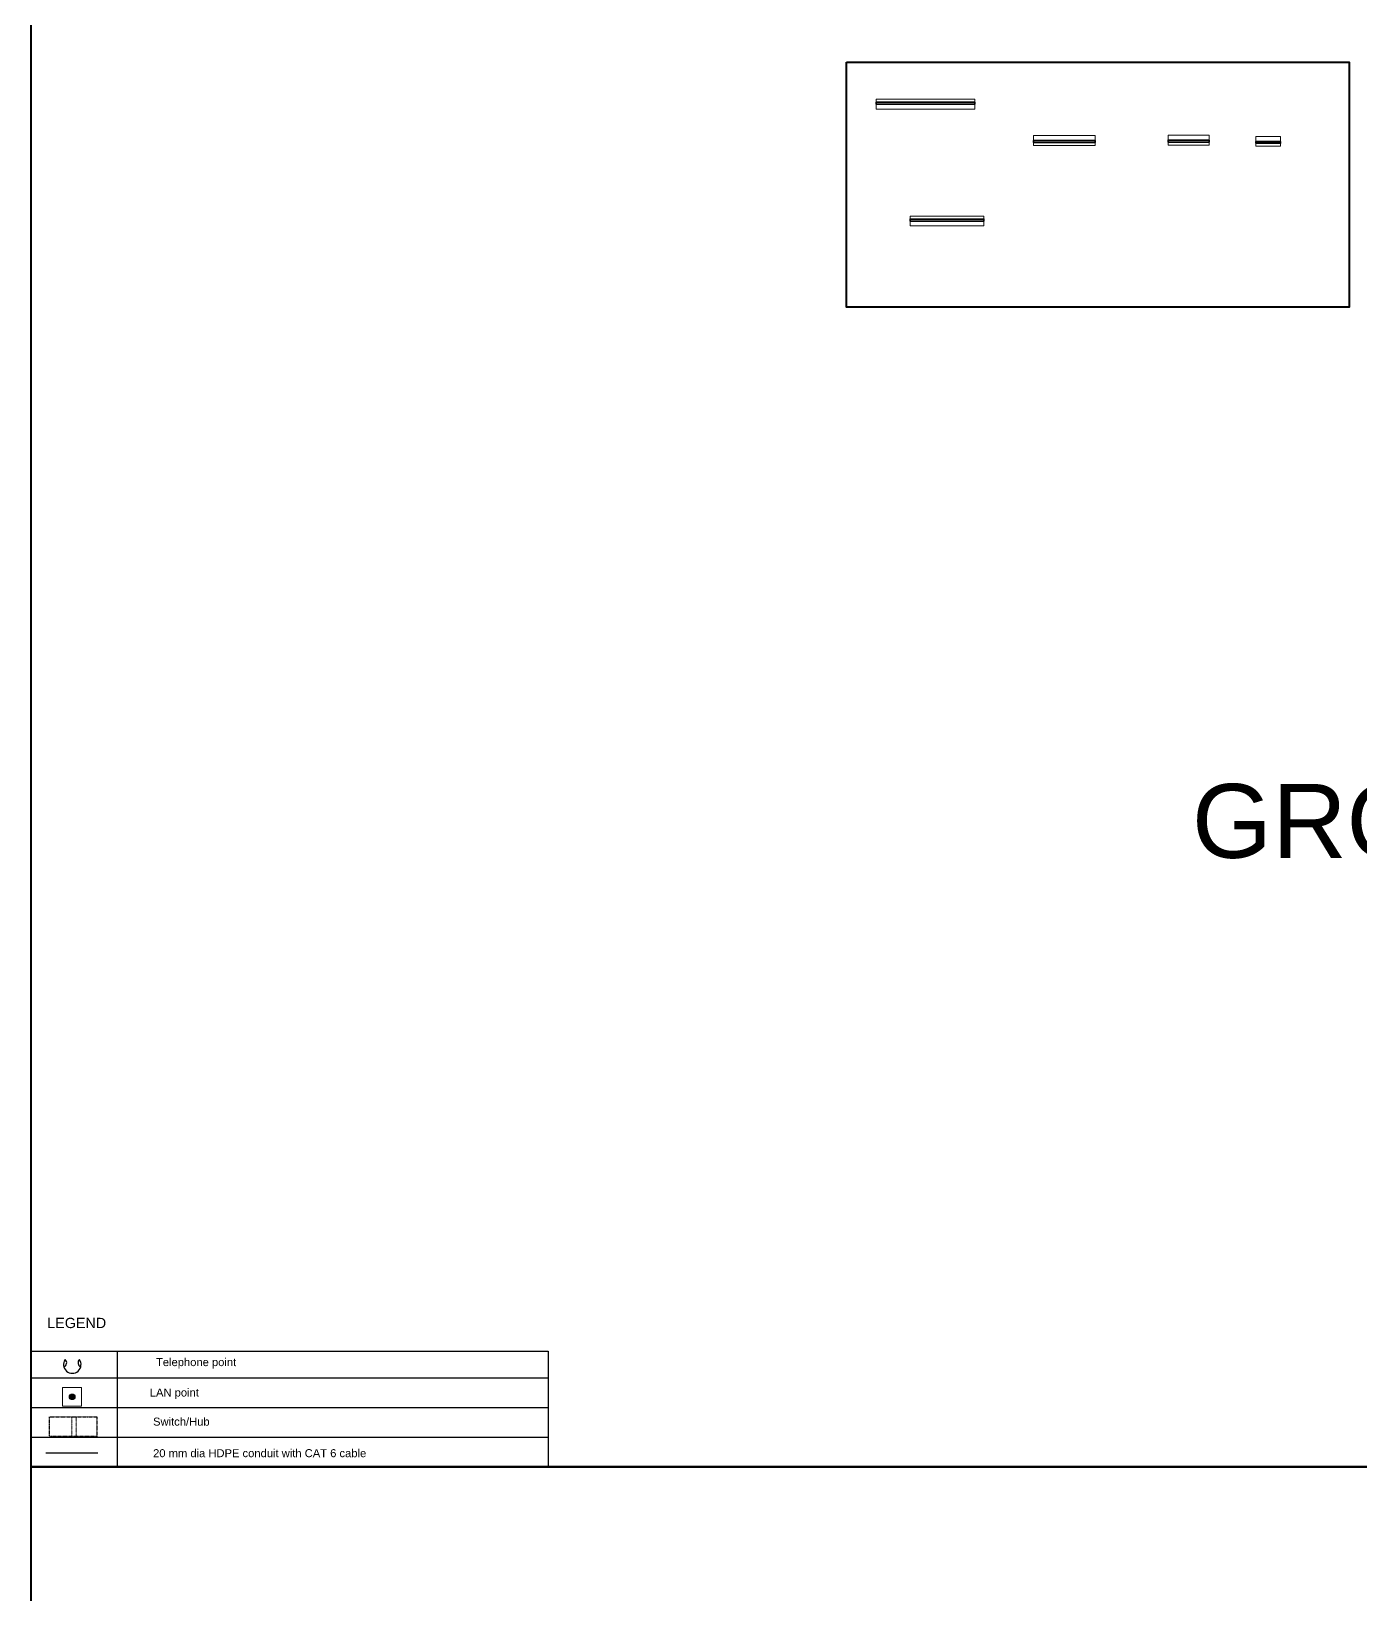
# Model space of a CAD drawing. Header units: millimetres. Extents: x 2399484 to 3337895, y 3598750 to 3969149.
# Drawn here: x 2419715 to 2452107, y 3705062 to 3743157 of the extents above; entities that cross this region are included whole.
import ezdxf

# ---------------------------------------------------------------- set-up
doc = ezdxf.new("R2010")
doc.units = ezdxf.units.MM
doc.header["$MEASUREMENT"] = 0
doc.linetypes.add('CENTER', pattern=[2, 1.25, -0.25, 0.25, -0.25])
for name, color, linetype, lineweight in [('elect text', 2, 'Continuous', 50), ('LAN', 60, 'Continuous', 25), ('Sill Level', 140, 'Continuous', 20), ('Telephone points', 53, 'Continuous', 15), ('TXT', 7, 'Continuous', 25), ('wall 0.4', 7, 'Continuous', 40), ('Windows Plan', 152, 'Continuous', 35)]:
    doc.layers.add(name, color=color, linetype=linetype, lineweight=lineweight)
for name, color, linetype in [('LAN conduit wire', 130, 'CENTER'), ('LAN Switch', 110, 'CENTER'), ('Tele conduit wire', 53, 'CENTER')]:
    doc.layers.add(name, color=color, linetype=linetype)
doc.styles.add('ARIAL', font='arial.ttf')
doc.styles.get("Standard").update_dxf_attribs({"font": 'arial.ttf'})

# ---------------------------------------------------------------- blocks, each defined once
blk = doc.blocks.new('w2')
at = {"layer": 'Sill Level'}
blk.add_lwpolyline([(2444138, 3818930), (2445638, 3818930), (2445638, 3818690), (2444138, 3818690)], close=True, dxfattribs=at)
at = {"layer": 'Windows Plan'}
blk.add_lwpolyline([(2445638, 3818810), (2444138, 3818810), (2444138, 3818762), (2445638, 3818762)], close=True, dxfattribs=at)
blk = doc.blocks.new('v1')
at = {"layer": 'Sill Level'}
blk.add_lwpolyline([(2446591, 3818940), (2447591, 3818940), (2447591, 3818700), (2446591, 3818700)], close=True, dxfattribs=at)
at = {"layer": 'Windows Plan'}
blk.add_lwpolyline([(2447591, 3818820), (2446591, 3818820), (2446591, 3818772), (2447591, 3818772)], close=True, dxfattribs=at)
blk = doc.blocks.new('v2')
at = {"layer": 'Sill Level'}
blk.add_lwpolyline([(2448277, 3818910), (2448877, 3818910), (2448877, 3818670), (2448277, 3818670)], close=True, dxfattribs=at)
at = {"layer": 'Windows Plan'}
blk.add_lwpolyline([(2448877, 3818790), (2448277, 3818790), (2448277, 3818743), (2448877, 3818743)], close=True, dxfattribs=at)
blk = doc.blocks.new('v18')
at = {"layer": 'Sill Level'}
blk.add_lwpolyline([(2462914, 3850453), (2464714, 3850453), (2464714, 3850693), (2462914, 3850693)], close=True, dxfattribs=at)
at = {"layer": 'Windows Plan'}
blk.add_lwpolyline([(2464714, 3850573), (2462914, 3850573), (2462914, 3850620), (2464714, 3850620)], close=True, dxfattribs=at)
blk = doc.blocks.new('w1')
at = {"layer": 'Sill Level'}
blk.add_lwpolyline([(2460641, 3827503), (2460641, 3825103), (2460401, 3825103), (2460401, 3827503)], close=True, dxfattribs=at)
at = {"layer": 'Windows Plan'}
blk.add_lwpolyline([(2460521, 3825103), (2460521, 3827503), (2460473, 3827503), (2460473, 3825103)], close=True, dxfattribs=at)
blk = doc.blocks.new('SWITCH')
at = {"layer": 'LAN Switch', "lineweight": 5}
for p, q in [((-288569, 3980926), (-288569, 3981405)), ((-288460, 3980925), (-288460, 3981404))]:
    blk.add_line(p, q, dxfattribs=at)
at = {"layer": 'LAN Switch', "lineweight": 30}
blk.add_lwpolyline([(-289109, 3980926), (-289109, 3981405), (-287961, 3981405), (-287961, 3980926)], close=True, dxfattribs=at)

msp = doc.modelspace()

# ---------------------------------------------------------------- hatches: boundary and pattern name
at = {"layer": 'LAN', "ltscale": 3}
msp.add_hatch(color=256, dxfattribs=at).paths.add_polyline_path([(2420643.1, 3709884.4, 1), (2420778.9, 3709884.4, 1)])

# ---------------------------------------------------------------- linework, layer by layer
at = {"layer": 'LAN', "ltscale": 5}
msp.add_line((2420066.6, 3708518.6), (2421339.2, 3708518.6), dxfattribs=at)
at = {"layer": 'LAN', "lineweight": 20, "ltscale": 3}
msp.add_lwpolyline([(2420479.4, 3710109.1), (2420942.7, 3710109.1), (2420942.7, 3709659.8), (2420479.4, 3709659.8)], close=True, dxfattribs=at)
at = {"layer": 'LAN', "ltscale": 3}
msp.add_circle((2420711, 3709884.4), 67.9, dxfattribs=at)
at = {"layer": 'Tele conduit wire', "color": 0, "linetype": 'ByBlock', "ltscale": 3}
for p, q in [((2419715.1, 3713231.9), (2419715.1, 3708180)), ((2419715.1, 3711309), (2419715.1, 3708422.3)), ((2419715.1, 3711000.9), (2432308.9, 3711000.9)), ((2421810.4, 3711000.9), (2421810.4, 3708422.3)), ((2421810.4, 3711000.9), (2421810.4, 3708180)), ((2432308.9, 3711000.9), (2432308.9, 3708422.3)), ((2432308.9, 3711000.9), (2432308.9, 3708180)), ((2419715.1, 3710345.1), (2432308.9, 3710345.1)), ((2419715.1, 3709623.4), (2432308.9, 3709623.4)), ((2419715.1, 3708901.7), (2432308.9, 3708901.7)), ((2419715.1, 3708180), (2432308.9, 3708180))]:
    msp.add_line(p, q, dxfattribs=at)
at = {"layer": 'Telephone points', "lineweight": 30}
for centre, radius, start, end in [((2420715, 3710670.7), 212.9, 145.30921, 35.85866), ((2420970.8, 3710714.3), 116.2, 135.79221, 242.23216), ((2420473.8, 3710711.1), 104.4, 289.08364, 50.65037)]:
    msp.add_arc(centre, radius, start, end, dxfattribs=at)
at = {"layer": 'wall 0.4', "ltscale": 5}
for points in [[(2419715.1, 3786495), (2617775.6, 3786495), (2617775.6, 3708180), (2419715.1, 3708180)], [(2439578.7, 3742405.1), (2451827.7, 3742405.1), (2451827.7, 3736432.5), (2439578.7, 3736432.5)], [(2419715.1, 3708180), (2617775.6, 3708180), (2617775.6, 3629865.1), (2419715.1, 3629865.1)]]:
    msp.add_lwpolyline(points, close=True, dxfattribs=at)

# ---------------------------------------------------------------- block references
at = {"layer": 'LAN conduit wire'}
msp.add_blockref('SWITCH', (2709270.6, -272007.4), dxfattribs=at)
at = {"layer": 'wall 0.4', "rotation": 270}
msp.add_blockref('w1', (-1384801.6, 6201901.8), dxfattribs=at)
at = {"layer": 'wall 0.4'}
for name, p in [('w2', (0, -78315)), ('v1', (820.5, -78315)), ('v2', (1275.5, -78315)), ('v18', (-21787, -112039.1))]:
    msp.add_blockref(name, p, dxfattribs=at)

# ---------------------------------------------------------------- texts
at = {"layer": 'elect text', "lineweight": 0, "insert": (2420104.5, 3711809.5), "char_height": 250, "attachment_point": 1}
msp.add_mtext('LEGEND', dxfattribs=at)
at = {"layer": 'elect text', "char_height": 195.013, "attachment_point": 1}
for s, insert in [('{\\fArial|b0|i0|c0|p34;Telephone point } ', (2422754.5, 3710828.1)), ('{\\fArial|b0|i0|c0|p34;LAN point  }', (2422602.9, 3710086.7)), ('{\\fArial|b0|i0|c0|p34;Switch/Hub}', (2422682.7, 3709378.1)), ('{\\fArial|b0|i0|c0|p34;20 mm dia HDPE conduit with CAT 6 cable}', (2422683.4, 3708608.7))]:
    msp.add_mtext(s, dxfattribs=dict(at, insert=insert))
at = {"layer": 'TXT', "color": 244, "ltscale": 20, "true_color": 0x991b1e, "insert": (2447994.4, 3723904), "char_height": 2100, "width": 102139.87, "attachment_point": 4, "rotation": 0.0002, "style": 'ARIAL'}
msp.add_mtext('{\\H0.85714x;GROUND FLOOR PLAN}', dxfattribs=at)

doc.saveas('drawing.dxf')
